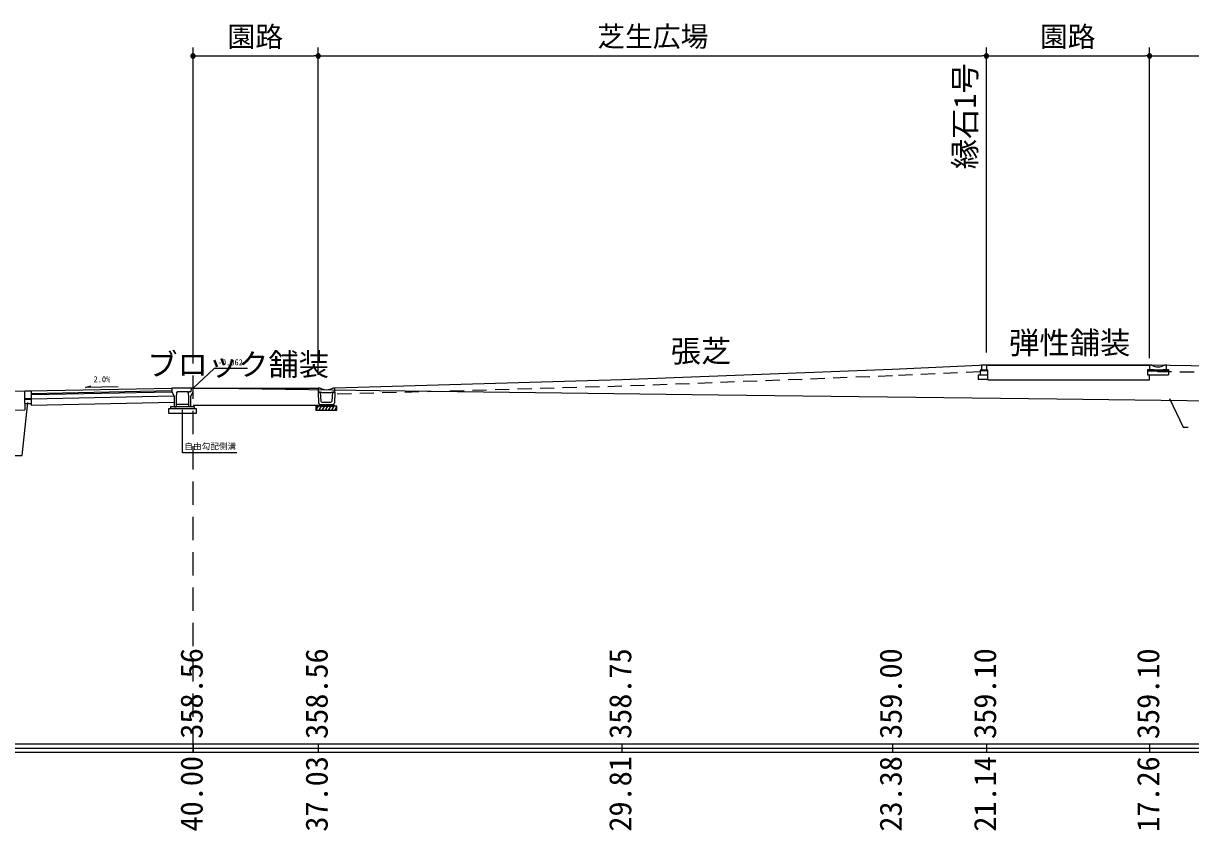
# Model space of a CAD drawing. Units: millimetres on the paper. Extents: x -84 to 7, y -133 to 191.
# Drawn here: x -68.7 to -54.82, y -24.56 to -14.97 of the extents above; entities that cross this region are included whole.
import ezdxf
from ezdxf.enums import TextEntityAlignment as Align

# ---------------------------------------------------------------- set-up
doc = ezdxf.new("R2010")
doc.units = ezdxf.units.MM
doc.header["$LTSCALE"] = 0.14
doc.linetypes.add('DASHED1', pattern=[1.8, 1.2, -0.6])
doc.linetypes.add('DASHED2', pattern=[3, 2, -1])
for name, color, linetype in [('0-1_D-BDG-3-DL-2', 7, 'Continuous'), ('0-3_D-STR-2-文字', 7, 'Continuous'), ('0-5_D-BDG-2-DL-1', 7, 'Continuous'), ('0-7_D-STR-1-計線1', 7, 'Continuous'), ('0-8_D-STR-DIM-2高さ', 7, 'Continuous'), ('0-9_D-BDG-1-現況', 7, 'Continuous'), ('0-A_D-BMK-ROW-区域', 7, 'DASHED2')]:
    doc.layers.add(name, color=color, linetype=linetype)
doc.styles.add('ＭＳ ゴシック', font='')
doc.styles.get('ＭＳ ゴシック').set_extended_font_data('MS Gothic')

msp = doc.modelspace()

# ---------------------------------------------------------------- linework, layer by layer
at = {"layer": '0-1_D-BDG-3-DL-2'}
for p, q in [((-73.8141, -23.5307), (3.4526, -23.5307)), ((-73.8141, -23.6307), (3.4526, -23.6307))]:
    msp.add_line(p, q, dxfattribs=at)
at = {"layer": '0-3_D-STR-2-文字'}
for p, q in [((-66.6806, -18.732), (-66.6806, -15.2545)), ((-65.192, -19.1452), (-65.192, -15.2545)), ((-65.192, -18.9463), (-65.192, -15.2545)), ((-57.2513, -18.8807), (-57.2513, -15.2545)), ((-57.2513, -18.732), (-57.2513, -15.2545)), ((-55.313, -18.8807), (-55.313, -15.2545)), ((-55.313, -18.9463), (-55.313, -15.2545)), ((-66.705, -15.3595), (-66.6562, -15.3595)), ((-66.7035, -15.3446), (-66.6577, -15.3446)), ((-66.7006, -15.3695), (-66.6606, -15.3695)), ((-66.6956, -15.3346), (-66.6656, -15.3346)), ((-66.6556, -15.3545), (-66.6306, -15.3545)), ((-66.6306, -15.3545), (-65.242, -15.3545)), ((-65.217, -15.3545), (-65.242, -15.3545)), ((-65.1676, -15.3495), (-65.2165, -15.3495)), ((-65.2165, -15.3595), (-65.1676, -15.3595)), ((-65.2149, -15.3446), (-65.1692, -15.3446)), ((-65.1692, -15.3645), (-65.2149, -15.3645)), ((-65.1721, -15.3395), (-65.212, -15.3395)), ((-65.212, -15.3695), (-65.1721, -15.3695)), ((-65.207, -15.3346), (-65.1771, -15.3346)), ((-65.1771, -15.3745), (-65.207, -15.3745)), ((-65.167, -15.3545), (-65.142, -15.3545)), ((-65.142, -15.3545), (-57.3013, -15.3545)), ((-57.2763, -15.3545), (-57.3013, -15.3545)), ((-57.2269, -15.3495), (-57.2758, -15.3495)), ((-57.2758, -15.3595), (-57.2269, -15.3595)), ((-57.2742, -15.3446), (-57.2285, -15.3446)), ((-57.2285, -15.3645), (-57.2742, -15.3645)), ((-57.2314, -15.3395), (-57.2713, -15.3395)), ((-57.2713, -15.3695), (-57.2314, -15.3695)), ((-57.2663, -15.3346), (-57.2364, -15.3346)), ((-57.2364, -15.3745), (-57.2663, -15.3745)), ((-57.2263, -15.3545), (-57.2013, -15.3545)), ((-57.2013, -15.3545), (-55.363, -15.3545)), ((-55.338, -15.3545), (-55.363, -15.3545)), ((-55.2885, -15.3495), (-55.3374, -15.3495)), ((-55.3374, -15.3595), (-55.2885, -15.3595)), ((-55.3358, -15.3446), (-55.2901, -15.3446)), ((-55.2901, -15.3645), (-55.3358, -15.3645)), ((-55.293, -15.3395), (-55.3329, -15.3395)), ((-55.3329, -15.3695), (-55.293, -15.3695)), ((-55.3279, -15.3346), (-55.298, -15.3346)), ((-55.298, -15.3745), (-55.3279, -15.3745)), ((-55.288, -15.3545), (-55.263, -15.3545)), ((-55.263, -15.3545), (-41.5706, -15.3545))]:
    msp.add_line(p, q, dxfattribs=at)
for points in [[(-66.6556, -15.3545), (-66.6558, -15.3514), (-66.6564, -15.3483), (-66.6574, -15.3453), (-66.6587, -15.3425), (-66.6604, -15.3399), (-66.6624, -15.3374), (-66.6647, -15.3353), (-66.6672, -15.3334), (-66.67, -15.3319), (-66.6729, -15.3308), (-66.6759, -15.33), (-66.679, -15.3296), (-66.6822, -15.3296), (-66.6853, -15.33), (-66.6883, -15.3308), (-66.6912, -15.3319), (-66.694, -15.3334), (-66.6965, -15.3353), (-66.6988, -15.3374), (-66.7008, -15.3399), (-66.7025, -15.3425), (-66.7038, -15.3453), (-66.7048, -15.3483), (-66.7054, -15.3514), (-66.7056, -15.3545), (-66.6806, -15.3545)], [(-66.7056, -15.3545), (-66.7054, -15.3577), (-66.7048, -15.3608), (-66.7038, -15.3638), (-66.7025, -15.3666), (-66.7008, -15.3692), (-66.6988, -15.3717), (-66.6965, -15.3738), (-66.694, -15.3757), (-66.6912, -15.3772), (-66.6883, -15.3783), (-66.6853, -15.3791), (-66.6822, -15.3795), (-66.679, -15.3795), (-66.6759, -15.3791), (-66.6729, -15.3783), (-66.67, -15.3772), (-66.6672, -15.3757), (-66.6647, -15.3738), (-66.6624, -15.3717), (-66.6604, -15.3692), (-66.6587, -15.3666), (-66.6574, -15.3638), (-66.6564, -15.3608), (-66.6558, -15.3577), (-66.6556, -15.3545), (-66.6806, -15.3545)], [(-65.167, -15.3545), (-65.1672, -15.3514), (-65.1678, -15.3483), (-65.1688, -15.3453), (-65.1701, -15.3425), (-65.1718, -15.3399), (-65.1738, -15.3374), (-65.1761, -15.3353), (-65.1787, -15.3334), (-65.1814, -15.3319), (-65.1843, -15.3308), (-65.1874, -15.33), (-65.1905, -15.3296), (-65.1936, -15.3296), (-65.1967, -15.33), (-65.1998, -15.3308), (-65.2027, -15.3319), (-65.2054, -15.3334), (-65.208, -15.3353), (-65.2103, -15.3374), (-65.2123, -15.3399), (-65.214, -15.3425), (-65.2153, -15.3453), (-65.2163, -15.3483), (-65.2168, -15.3514), (-65.217, -15.3545), (-65.192, -15.3545)], [(-65.167, -15.3545), (-65.1672, -15.3514), (-65.1678, -15.3483), (-65.1688, -15.3453), (-65.1701, -15.3425), (-65.1718, -15.3399), (-65.1738, -15.3374), (-65.1761, -15.3353), (-65.1787, -15.3334), (-65.1814, -15.3319), (-65.1843, -15.3308), (-65.1874, -15.33), (-65.1905, -15.3296), (-65.1936, -15.3296), (-65.1967, -15.33), (-65.1998, -15.3308), (-65.2027, -15.3319), (-65.2054, -15.3334), (-65.208, -15.3353), (-65.2103, -15.3374), (-65.2123, -15.3399), (-65.214, -15.3425), (-65.2153, -15.3453), (-65.2163, -15.3483), (-65.2168, -15.3514), (-65.217, -15.3545), (-65.192, -15.3545)], [(-65.217, -15.3545), (-65.2168, -15.3577), (-65.2163, -15.3608), (-65.2153, -15.3638), (-65.214, -15.3666), (-65.2123, -15.3692), (-65.2103, -15.3717), (-65.208, -15.3738), (-65.2054, -15.3757), (-65.2027, -15.3772), (-65.1998, -15.3783), (-65.1967, -15.3791), (-65.1936, -15.3795), (-65.1905, -15.3795), (-65.1874, -15.3791), (-65.1843, -15.3783), (-65.1814, -15.3772), (-65.1787, -15.3757), (-65.1761, -15.3738), (-65.1738, -15.3717), (-65.1718, -15.3692), (-65.1701, -15.3666), (-65.1688, -15.3638), (-65.1678, -15.3608), (-65.1672, -15.3577), (-65.167, -15.3545), (-65.192, -15.3545)], [(-65.217, -15.3545), (-65.2168, -15.3577), (-65.2163, -15.3608), (-65.2153, -15.3638), (-65.214, -15.3666), (-65.2123, -15.3692), (-65.2103, -15.3717), (-65.208, -15.3738), (-65.2054, -15.3757), (-65.2027, -15.3772), (-65.1998, -15.3783), (-65.1967, -15.3791), (-65.1936, -15.3795), (-65.1905, -15.3795), (-65.1874, -15.3791), (-65.1843, -15.3783), (-65.1814, -15.3772), (-65.1787, -15.3757), (-65.1761, -15.3738), (-65.1738, -15.3717), (-65.1718, -15.3692), (-65.1701, -15.3666), (-65.1688, -15.3638), (-65.1678, -15.3608), (-65.1672, -15.3577), (-65.167, -15.3545), (-65.192, -15.3545)], [(-57.2263, -15.3545), (-57.2265, -15.3514), (-57.2271, -15.3483), (-57.2281, -15.3453), (-57.2294, -15.3425), (-57.2311, -15.3399), (-57.2331, -15.3374), (-57.2354, -15.3353), (-57.2379, -15.3334), (-57.2407, -15.3319), (-57.2436, -15.3308), (-57.2467, -15.33), (-57.2498, -15.3296), (-57.2529, -15.3296), (-57.256, -15.33), (-57.2591, -15.3308), (-57.262, -15.3319), (-57.2647, -15.3334), (-57.2673, -15.3353), (-57.2696, -15.3374), (-57.2716, -15.3399), (-57.2733, -15.3425), (-57.2746, -15.3453), (-57.2756, -15.3483), (-57.2761, -15.3514), (-57.2763, -15.3545), (-57.2513, -15.3545)], [(-57.2263, -15.3545), (-57.2265, -15.3514), (-57.2271, -15.3483), (-57.2281, -15.3453), (-57.2294, -15.3425), (-57.2311, -15.3399), (-57.2331, -15.3374), (-57.2354, -15.3353), (-57.2379, -15.3334), (-57.2407, -15.3319), (-57.2436, -15.3308), (-57.2467, -15.33), (-57.2498, -15.3296), (-57.2529, -15.3296), (-57.256, -15.33), (-57.2591, -15.3308), (-57.262, -15.3319), (-57.2647, -15.3334), (-57.2673, -15.3353), (-57.2696, -15.3374), (-57.2716, -15.3399), (-57.2733, -15.3425), (-57.2746, -15.3453), (-57.2756, -15.3483), (-57.2761, -15.3514), (-57.2763, -15.3545), (-57.2513, -15.3545)], [(-57.2763, -15.3545), (-57.2761, -15.3577), (-57.2756, -15.3608), (-57.2746, -15.3638), (-57.2733, -15.3666), (-57.2716, -15.3692), (-57.2696, -15.3717), (-57.2673, -15.3738), (-57.2647, -15.3757), (-57.262, -15.3772), (-57.2591, -15.3783), (-57.256, -15.3791), (-57.2529, -15.3795), (-57.2498, -15.3795), (-57.2467, -15.3791), (-57.2436, -15.3783), (-57.2407, -15.3772), (-57.2379, -15.3757), (-57.2354, -15.3738), (-57.2331, -15.3717), (-57.2311, -15.3692), (-57.2294, -15.3666), (-57.2281, -15.3638), (-57.2271, -15.3608), (-57.2265, -15.3577), (-57.2263, -15.3545), (-57.2513, -15.3545)], [(-57.2763, -15.3545), (-57.2761, -15.3577), (-57.2756, -15.3608), (-57.2746, -15.3638), (-57.2733, -15.3666), (-57.2716, -15.3692), (-57.2696, -15.3717), (-57.2673, -15.3738), (-57.2647, -15.3757), (-57.262, -15.3772), (-57.2591, -15.3783), (-57.256, -15.3791), (-57.2529, -15.3795), (-57.2498, -15.3795), (-57.2467, -15.3791), (-57.2436, -15.3783), (-57.2407, -15.3772), (-57.2379, -15.3757), (-57.2354, -15.3738), (-57.2331, -15.3717), (-57.2311, -15.3692), (-57.2294, -15.3666), (-57.2281, -15.3638), (-57.2271, -15.3608), (-57.2265, -15.3577), (-57.2263, -15.3545), (-57.2513, -15.3545)], [(-55.288, -15.3545), (-55.2882, -15.3514), (-55.2887, -15.3483), (-55.2897, -15.3453), (-55.291, -15.3425), (-55.2927, -15.3399), (-55.2947, -15.3374), (-55.297, -15.3353), (-55.2996, -15.3334), (-55.3023, -15.3319), (-55.3052, -15.3308), (-55.3083, -15.33), (-55.3114, -15.3296), (-55.3145, -15.3296), (-55.3176, -15.33), (-55.3207, -15.3308), (-55.3236, -15.3319), (-55.3263, -15.3334), (-55.3289, -15.3353), (-55.3312, -15.3374), (-55.3332, -15.3399), (-55.3349, -15.3425), (-55.3362, -15.3453), (-55.3372, -15.3483), (-55.3378, -15.3514), (-55.338, -15.3545), (-55.313, -15.3545)], [(-55.288, -15.3545), (-55.2882, -15.3514), (-55.2887, -15.3483), (-55.2897, -15.3453), (-55.291, -15.3425), (-55.2927, -15.3399), (-55.2947, -15.3374), (-55.297, -15.3353), (-55.2996, -15.3334), (-55.3023, -15.3319), (-55.3052, -15.3308), (-55.3083, -15.33), (-55.3114, -15.3296), (-55.3145, -15.3296), (-55.3176, -15.33), (-55.3207, -15.3308), (-55.3236, -15.3319), (-55.3263, -15.3334), (-55.3289, -15.3353), (-55.3312, -15.3374), (-55.3332, -15.3399), (-55.3349, -15.3425), (-55.3362, -15.3453), (-55.3372, -15.3483), (-55.3378, -15.3514), (-55.338, -15.3545), (-55.313, -15.3545)], [(-55.338, -15.3545), (-55.3378, -15.3577), (-55.3372, -15.3608), (-55.3362, -15.3638), (-55.3349, -15.3666), (-55.3332, -15.3692), (-55.3312, -15.3717), (-55.3289, -15.3738), (-55.3263, -15.3757), (-55.3236, -15.3772), (-55.3207, -15.3783), (-55.3176, -15.3791), (-55.3145, -15.3795), (-55.3114, -15.3795), (-55.3083, -15.3791), (-55.3052, -15.3783), (-55.3023, -15.3772), (-55.2996, -15.3757), (-55.297, -15.3738), (-55.2947, -15.3717), (-55.2927, -15.3692), (-55.291, -15.3666), (-55.2897, -15.3638), (-55.2887, -15.3608), (-55.2882, -15.3577), (-55.288, -15.3545), (-55.313, -15.3545)], [(-55.338, -15.3545), (-55.3378, -15.3577), (-55.3372, -15.3608), (-55.3362, -15.3638), (-55.3349, -15.3666), (-55.3332, -15.3692), (-55.3312, -15.3717), (-55.3289, -15.3738), (-55.3263, -15.3757), (-55.3236, -15.3772), (-55.3207, -15.3783), (-55.3176, -15.3791), (-55.3145, -15.3795), (-55.3114, -15.3795), (-55.3083, -15.3791), (-55.3052, -15.3783), (-55.3023, -15.3772), (-55.2996, -15.3757), (-55.297, -15.3738), (-55.2947, -15.3717), (-55.2927, -15.3692), (-55.291, -15.3666), (-55.2897, -15.3638), (-55.2887, -15.3608), (-55.2882, -15.3577), (-55.288, -15.3545), (-55.313, -15.3545)]]:
    msp.add_lwpolyline(points, close=True, dxfattribs=at)
msp.add_lwpolyline([(-55.0775, -19.4273), (-54.915, -19.7654), (-54.8525, -19.7654)], dxfattribs=at)
at = {"layer": '0-5_D-BDG-2-DL-1'}
msp.add_line((-76.8141, -23.5807), (3.4526, -23.5807), dxfattribs=at)
at = {"layer": '0-7_D-STR-1-計線1'}
for p, q in [((-57.2363, -19.0907), (-57.3263, -19.0907)), ((-57.3263, -19.0907), (-57.3263, -19.1482)), ((-57.2363, -19.0982), (-57.3263, -19.0982)), ((-57.3113, -19.0307), (-57.3113, -19.0907)), ((-57.2513, -19.0307), (-57.3113, -19.0307)), ((-57.2513, -19.0307), (-57.2513, -19.0907)), ((-57.2363, -19.2057), (-57.2363, -19.0907)), ((-57.2359, -19.0307), (-55.313, -19.0307)), ((-55.3368, -19.0807), (-55.2718, -19.0807)), ((-55.3368, -19.0807), (-55.3368, -19.1457)), ((-55.3368, -19.0957), (-55.0868, -19.0957)), ((-55.2868, -19.0307), (-55.3118, -19.0307)), ((-55.3118, -19.0307), (-55.3118, -19.0807)), ((-55.2668, -19.0857), (-55.1568, -19.0857)), ((-55.1568, -19.0857), (-55.1518, -19.0807)), ((-55.1518, -19.0807), (-55.0868, -19.0807)), ((-55.1118, -19.0307), (-55.1368, -19.0307)), ((-55.1118, -19.0807), (-55.1118, -19.0307)), ((-55.0868, -19.0807), (-55.0868, -19.1457)), ((-57.2363, -19.1482), (-57.3513, -19.1482)), ((-57.3513, -19.1482), (-57.3513, -19.1982)), ((-57.2363, -19.1982), (-57.3513, -19.1982)), ((-57.2363, -19.2057), (-55.313, -19.2057)), ((-55.3368, -19.1457), (-55.0868, -19.1457)), ((-55.313, -19.2057), (-55.313, -19.1482)), ((-66.6806, -19.301), (-65.1944, -19.301)), ((-65.1694, -19.301), (-65.1944, -19.301)), ((-65.1944, -19.301), (-65.1944, -19.351)), ((-65.1944, -19.351), (-65.1894, -19.481)), ((-65.1694, -19.351), (-65.1944, -19.351)), ((-65.1694, -19.351), (-65.1606, -19.4573)), ((-65.1494, -19.356), (-65.0394, -19.356)), ((-65.0283, -19.4573), (-65.0194, -19.351)), ((-64.9944, -19.301), (-65.0194, -19.301)), ((-64.9944, -19.351), (-65.0194, -19.351)), ((-64.9944, -19.351), (-64.9994, -19.481)), ((-64.9944, -19.351), (-64.9944, -19.301)), ((-66.6806, -19.506), (-64.9944, -19.506)), ((-64.9694, -19.516), (-65.2194, -19.516)), ((-65.2194, -19.516), (-65.2194, -19.566)), ((-65.2194, -19.566), (-65.1906, -19.516)), ((-65.205, -19.566), (-65.2122, -19.5535)), ((-65.1978, -19.5285), (-65.205, -19.516)), ((-65.1819, -19.566), (-65.1531, -19.516)), ((-65.1675, -19.566), (-65.1747, -19.5535)), ((-65.0194, -19.501), (-65.1694, -19.501)), ((-65.1603, -19.5285), (-65.1675, -19.516)), ((-65.1456, -19.471), (-65.0432, -19.471)), ((-65.1444, -19.566), (-65.1156, -19.516)), ((-65.13, -19.566), (-65.1372, -19.5535)), ((-65.1228, -19.5285), (-65.13, -19.516)), ((-65.1069, -19.566), (-65.0781, -19.516)), ((-65.0925, -19.566), (-65.0997, -19.5535)), ((-65.0853, -19.5285), (-65.0925, -19.516)), ((-65.0694, -19.566), (-65.0406, -19.516)), ((-65.055, -19.566), (-65.0622, -19.5535)), ((-65.0478, -19.5285), (-65.055, -19.516)), ((-65.0319, -19.566), (-65.0031, -19.516)), ((-65.0175, -19.566), (-65.0247, -19.5535)), ((-64.9994, -19.481), (-65.0194, -19.501)), ((-65.0194, -19.516), (-65.0194, -19.501)), ((-65.0103, -19.5285), (-65.0175, -19.516)), ((-64.9944, -19.566), (-64.9694, -19.5227)), ((-64.98, -19.566), (-64.9872, -19.5535)), ((-64.9728, -19.5285), (-64.98, -19.516)), ((-64.9694, -19.566), (-64.9694, -19.516)), ((-65.2194, -19.566), (-64.9694, -19.566)), ((-66.6806, -23.5307), (-66.6806, -23.6307)), ((-65.1945, -23.5307), (-65.1945, -23.6307)), ((-65.1945, -23.5307), (-65.1945, -23.6307)), ((-61.5845, -23.5307), (-61.5845, -23.6307)), ((-61.5845, -23.5307), (-61.5845, -23.6307)), ((-58.3695, -23.5307), (-58.3695, -23.6307)), ((-58.3695, -23.5307), (-58.3695, -23.6307)), ((-57.2513, -23.5307), (-57.2513, -23.6307)), ((-55.3118, -23.5307), (-55.3118, -23.6307))]:
    msp.add_line(p, q, dxfattribs=at)
for points in [[(-41.5206, -19.6507), (-42.9705, -19.5807), (-45.236, -19.4557), (-46.6806, -19.3757), (-47.4749, -19.3307), (-49.895, -19.2057), (-52.1012, -19.0807), (-55.313, -19.0307), (-57.2513, -19.0307), (-58.3725, -19.0818), (-61.5864, -19.2057), (-64.9944, -19.301)], [(-55.3118, -19.0807), (-55.2718, -19.0807), (-55.2668, -19.0857)], [(-65.1944, -19.351), (-65.1544, -19.351), (-65.1494, -19.356)], [(-65.0394, -19.356), (-65.0344, -19.351), (-64.9944, -19.351)], [(-65.1894, -19.481), (-65.1694, -19.501), (-65.1694, -19.516)]]:
    msp.add_lwpolyline(points, dxfattribs=at)
at = {"layer": '0-7_D-STR-1-計線1', "linetype": 'DASHED1'}
for points in [[(-57.3263, -19.1092), (-58.3694, -19.1568), (-61.5839, -19.2807), (-64.9944, -19.3761)], [(-41.5206, -19.7257), (-41.5224, -19.7257), (-42.9744, -19.6556), (-45.2402, -19.5306), (-46.6848, -19.4506), (-47.479, -19.4056), (-49.899, -19.2806), (-52.1039, -19.1557), (-55.313, -19.1057)]]:
    msp.add_lwpolyline(points, dxfattribs=at)
at = {"layer": '0-7_D-STR-1-計線1'}
msp.add_lwpolyline([(-65.0194, -19.501), (-65.1694, -19.501), (-65.1694, -19.516), (-65.0194, -19.516)], close=True, dxfattribs=at)
for centre, radius, start, end in [((-55.2118, -18.9001), 0.1506, 240.13717, 299.86283), ((-65.0944, -19.1704), 0.1506, 240.13717, 299.86283), ((-65.1456, -19.456), 0.015, 184.76364, 270), ((-65.0432, -19.456), 0.015, 270, 355.23636)]:
    msp.add_arc(centre, radius, start, end, dxfattribs=at)
at = {"layer": '0-9_D-BDG-1-現況'}
for p, q in [((-69.5556, -19.3537), (-68.6743, -19.3361)), ((-68.6221, -19.3349), (-66.9306, -19.301)), ((-68.6056, -19.3645), (-66.9306, -19.331)), ((-68.6056, -19.3349), (-68.6056, -19.4849)), ((-68.6056, -19.3795), (-66.9306, -19.346)), ((-68.6056, -19.4295), (-66.9071, -19.3956)), ((-66.6806, -19.301), (-66.9306, -19.301)), ((-66.9306, -19.301), (-66.9306, -19.3485)), ((-66.9306, -19.3485), (-66.9056, -19.3985)), ((-66.8806, -19.4085), (-66.8806, -19.5235)), ((-66.7431, -19.3485), (-66.8681, -19.3485)), ((-66.7331, -19.3585), (-66.7431, -19.3485)), ((-66.7306, -19.3485), (-66.7338, -19.3578)), ((-66.7306, -19.4085), (-66.7331, -19.3585)), ((-66.7306, -19.5235), (-66.7306, -19.4085)), ((-66.7056, -19.5235), (-66.7056, -19.3985)), ((-68.6806, -19.4249), (-68.6056, -19.4249)), ((-68.6806, -19.4349), (-68.6056, -19.4349)), ((-68.6806, -19.4849), (-68.6056, -19.4849)), ((-68.6806, -19.4849), (-68.6806, -19.5612)), ((-68.6056, -19.5045), (-66.9056, -19.4705)), ((-68.6056, -19.4849), (-68.6056, -19.5047)), ((-66.6381, -19.5485), (-66.9731, -19.5485)), ((-66.9731, -19.5485), (-66.9731, -19.5985)), ((-66.6631, -19.5235), (-66.9481, -19.5235)), ((-66.9481, -19.5235), (-66.9481, -19.5485)), ((-66.7306, -19.4985), (-66.8806, -19.4985)), ((-66.7056, -19.5235), (-66.7306, -19.5235)), ((-66.6631, -19.5485), (-66.6631, -19.5235)), ((-66.6381, -19.5985), (-66.6381, -19.5485)), ((-69.5556, -19.5787), (-68.6806, -19.5612)), ((-66.9731, -19.5985), (-66.6381, -19.5985)), ((-66.804, -20.0717), (-66.804, -19.5615)), ((-66.1603, -20.0717), (-66.8023, -20.0717))]:
    msp.add_line(p, q, dxfattribs=at)
for points in [[(-66.0337, -19.0701), (-66.4307, -19.0701), (-66.6806, -19.301)], [(-67.5711, -19.2869), (-67.9583, -19.2951), (-67.8932, -19.2762)], [(-68.6806, -19.4849), (-68.6806, -19.3424), (-68.6731, -19.3349)], [(-68.6731, -19.3349), (-68.6056, -19.3349), (-68.6056, -19.4849)], [(-66.9056, -19.3985), (-66.9056, -19.5235), (-66.8806, -19.5235)], [(-66.8681, -19.3485), (-66.8781, -19.3585), (-66.8806, -19.4085)], [(-66.7031, -19.301), (-66.7081, -19.3485), (-66.7306, -19.3485)], [(-66.7056, -19.3985), (-66.6806, -19.3485), (-66.6806, -19.301)], [(-66.6942, -19.3008), (-64.4672, -19.3308), (-60.4411, -19.3808), (-56.4151, -19.4308), (-52.389, -19.4808), (-48.2686, -19.5308), (-43.9153, -19.5808), (-39.4004, -19.6308), (-34.6726, -19.6808), (-28.8916, -19.7308), (-20.9609, -19.7808)], [(-69.319, -20.1037), (-68.7121, -20.1037), (-68.6454, -19.4719)]]:
    msp.add_lwpolyline(points, dxfattribs=at)
at = {"layer": '0-A_D-BMK-ROW-区域'}
msp.add_line((-66.6806, -23.6307), (-66.6806, -17.5807), dxfattribs=at)

# ---------------------------------------------------------------- texts
at = {"layer": '0-3_D-STR-2-文字', "style": 'ＭＳ ゴシック'}
for s, height, p in [('園路', 0.2419, (-66.2701, -15.3184)), ('芝生広場', 0.2419, (-61.8761, -15.3165)), ('園路', 0.2419, (-56.6159, -15.3184)), ('張芝', 0.2639, (-61.0043, -19.0734)), ('弾性舗装', 0.2639, (-56.9821, -18.9742)), ('ブロック舗装', 0.2639, (-67.2242, -19.2328))]:
    msp.add_text(s, height=height, dxfattribs=at).set_placement(p, align=Align.BOTTOM_LEFT)
msp.add_text('縁石1号', height=0.2639, rotation=90, dxfattribs=at).set_placement((-57.2957, -16.7011), align=Align.BOTTOM_LEFT)
at = {"layer": '0-8_D-STR-DIM-2高さ', "style": 'ＭＳ ゴシック'}
for s, p in [('358.56', (-66.4869, -23.4699)), ('358.56', (-65.0007, -23.4719)), ('358.75', (-61.3927, -23.4719)), ('359.00', (-58.1787, -23.4719)), ('359.10', (-57.0576, -23.4719)), ('359.10', (-55.1191, -23.4739)), ('40.00', (-66.4869, -24.5718)), ('37.03', (-65.0007, -24.5738)), ('29.81', (-61.3927, -24.5738)), ('23.38', (-58.1787, -24.5738)), ('21.14', (-57.0576, -24.5738)), ('17.26', (-55.1191, -24.5759))]:
    msp.add_text(s, height=0.2639, rotation=90, dxfattribs=at).set_placement(p, align=Align.BOTTOM_LEFT)
at = {"layer": '0-9_D-BDG-1-現況', "style": 'ＭＳ ゴシック'}
for s, p in [('-0.062', (-66.387, -19.0544)), ('2.0%', (-67.8631, -19.2563)), ('自由勾配側溝', (-66.7834, -20.0534))]:
    msp.add_text(s, height=0.07331, dxfattribs=at).set_placement(p, align=Align.BOTTOM_LEFT)

doc.saveas('drawing.dxf')
